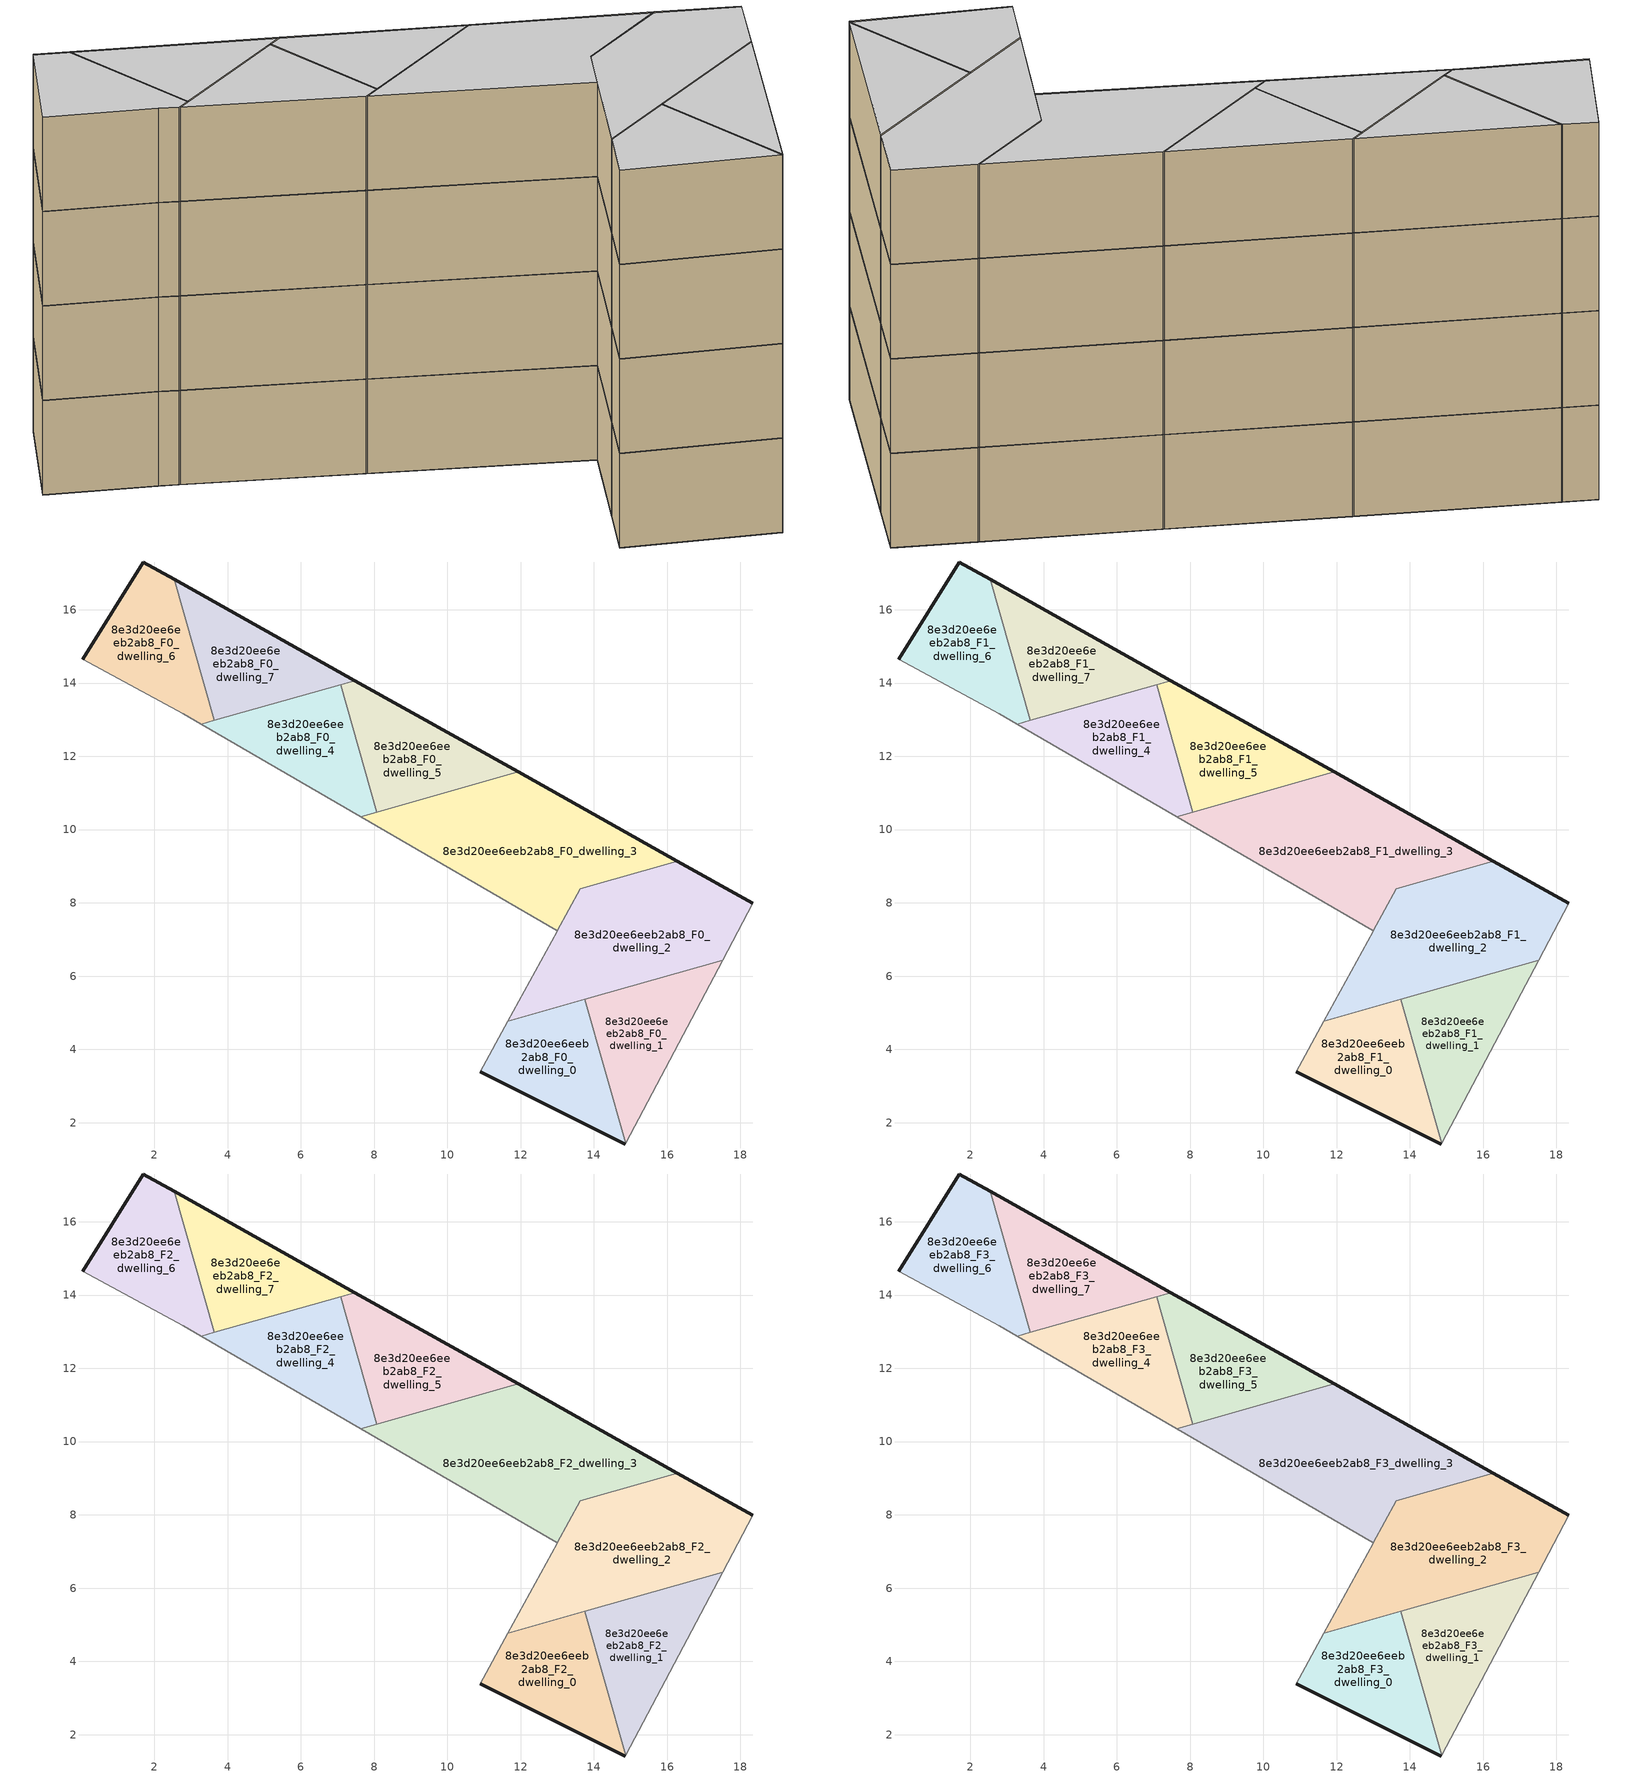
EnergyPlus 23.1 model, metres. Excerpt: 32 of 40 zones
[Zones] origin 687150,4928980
8e3d20ee6eeb2ab8_F0_dwelling_0
 floor ground (EU_floor_Construction): 14.85,1.42 14.86,1.43 13.75,5.36 11.65,4.77 10.9,3.39 z0
 wall outside (EU_wall_Construction): 14.85,1.42 10.9,3.39 z0:3
 wall adiabatic (EU_wall_Construction): 14.86,1.43 14.85,1.42 / 10.9,3.39 11.65,4.77 z0:3
 wall to 8e3d20ee6eeb2ab8_F0_dwelling_1 (EU_wall_Construction): 13.75,5.36 14.86,1.43 z0:3
 wall to 8e3d20ee6eeb2ab8_F0_dwelling_2 (EU_wall_Construction): 11.65,4.77 13.75,5.36 z0:3
8e3d20ee6eeb2ab8_F0_dwelling_1
 floor ground (EU_floor_Construction): 14.86,1.43 17.51,6.43 13.75,5.36 z0
 wall adiabatic (EU_wall_Construction): 17.51,6.43 14.86,1.43 z0:3
 wall to 8e3d20ee6eeb2ab8_F0_dwelling_2 (EU_wall_Construction): 13.75,5.36 17.51,6.43 z0:3
8e3d20ee6eeb2ab8_F0_dwelling_2
 floor ground (EU_floor_Construction): 17.51,6.43 18.33,7.99 16.28,9.14 13.62,8.39 11.65,4.77 z0
 wall outside (EU_wall_Construction): 16.28,9.14 18.33,7.99 z0:3
 wall adiabatic (EU_wall_Construction): 11.65,4.77 12.99,7.23 / 18.33,7.99 17.51,6.43 z0:3
 wall to 8e3d20ee6eeb2ab8_F0_dwelling_3 (EU_wall_Construction): 12.99,7.24 13.62,8.39 16.28,9.14 z0:3
8e3d20ee6eeb2ab8_F0_dwelling_3
 floor ground (EU_floor_Construction): 16.27,9.14 11.93,11.57 7.63,10.35 12.99,7.24 13.62,8.39 z0
 wall outside (EU_wall_Construction): 11.93,11.57 16.27,9.14 z0:3
 wall adiabatic (EU_wall_Construction): 12.99,7.24 7.63,10.35 z0:3
 wall to 8e3d20ee6eeb2ab8_F0_dwelling_5 (EU_wall_Construction): 8.07,10.48 11.93,11.57 z0:3
 wall to 8e3d20ee6eeb2ab8_F0_dwelling_4 (EU_wall_Construction): 7.63,10.35 8.07,10.48 z0:3
8e3d20ee6eeb2ab8_F0_dwelling_4
 floor ground (EU_floor_Construction): 8.07,10.48 7.08,13.96 3.28,12.88 7.63,10.35 z0
 wall adiabatic (EU_wall_Construction): 7.63,10.35 3.28,12.88 z0:3
 wall to 8e3d20ee6eeb2ab8_F0_dwelling_5 (EU_wall_Construction): 7.08,13.96 8.07,10.48 z0:3
 wall to 8e3d20ee6eeb2ab8_F0_dwelling_7 (EU_wall_Construction): 3.64,12.98 7.08,13.96 z0:3
 wall to 8e3d20ee6eeb2ab8_F0_dwelling_6 (EU_wall_Construction): 3.28,12.88 3.64,12.98 z0:3
8e3d20ee6eeb2ab8_F0_dwelling_5
 floor ground (EU_floor_Construction): 11.93,11.57 7.48,14.07 7.08,13.96 8.07,10.48 z0
 wall outside (EU_wall_Construction): 7.48,14.07 11.93,11.57 z0:3
 wall to 8e3d20ee6eeb2ab8_F0_dwelling_7 (EU_wall_Construction): 7.09,13.96 7.48,14.07 z0:3
8e3d20ee6eeb2ab8_F0_dwelling_6
 floor ground (EU_floor_Construction): 3.64,12.98 2.55,16.83 1.7,17.31 0.05,14.65 2.79,13.17 3.28,12.88 z0
 wall outside (EU_wall_Construction): 0.05,14.65 1.7,17.31 2.55,16.83 z0:3
 wall adiabatic (EU_wall_Construction): 3.28,12.88 2.79,13.17 0.05,14.65 z0:3
 wall to 8e3d20ee6eeb2ab8_F0_dwelling_7 (EU_wall_Construction): 2.55,16.83 3.64,12.98 z0:3
8e3d20ee6eeb2ab8_F0_dwelling_7
 floor ground (EU_floor_Construction): 7.48,14.07 2.55,16.83 3.64,12.98 z0
 wall outside (EU_wall_Construction): 2.55,16.83 7.48,14.07 z0:3
8e3d20ee6eeb2ab8_F1_dwelling_0
 floor to 8e3d20ee6eeb2ab8_F0_dwelling_0 (EU_floor_Construction): 14.85,1.42 14.86,1.43 13.75,5.36 11.65,4.77 10.9,3.39 z3
 wall outside (EU_wall_Construction): 14.85,1.42 10.9,3.39 z3:6
 wall adiabatic (EU_wall_Construction): 14.86,1.43 14.85,1.42 / 10.9,3.39 11.65,4.77 z3:6
 wall to 8e3d20ee6eeb2ab8_F1_dwelling_1 (EU_wall_Construction): 13.75,5.36 14.86,1.43 z3:6
 wall to 8e3d20ee6eeb2ab8_F1_dwelling_2 (EU_wall_Construction): 11.65,4.77 13.75,5.36 z3:6
8e3d20ee6eeb2ab8_F1_dwelling_1
 floor to 8e3d20ee6eeb2ab8_F0_dwelling_1 (EU_floor_Construction): 14.86,1.43 17.51,6.43 13.75,5.36 z3
 wall adiabatic (EU_wall_Construction): 17.51,6.43 14.86,1.43 z3:6
 wall to 8e3d20ee6eeb2ab8_F1_dwelling_2 (EU_wall_Construction): 13.75,5.36 17.51,6.43 z3:6
8e3d20ee6eeb2ab8_F1_dwelling_2
 floor to 8e3d20ee6eeb2ab8_F0_dwelling_2 (EU_floor_Construction): 17.51,6.43 18.33,7.99 16.28,9.14 13.62,8.39 11.65,4.77 z3
 wall outside (EU_wall_Construction): 16.28,9.14 18.33,7.99 z3:6
 wall adiabatic (EU_wall_Construction): 11.65,4.77 12.99,7.23 / 18.33,7.99 17.51,6.43 z3:6
 wall to 8e3d20ee6eeb2ab8_F1_dwelling_3 (EU_wall_Construction): 12.99,7.24 13.62,8.39 16.28,9.14 z3:6
8e3d20ee6eeb2ab8_F1_dwelling_3
 floor to 8e3d20ee6eeb2ab8_F0_dwelling_3 (EU_floor_Construction): 16.27,9.14 11.93,11.57 7.63,10.35 12.99,7.24 13.62,8.39 z3
 wall outside (EU_wall_Construction): 11.93,11.57 16.27,9.14 z3:6
 wall adiabatic (EU_wall_Construction): 12.99,7.24 7.63,10.35 z3:6
 wall to 8e3d20ee6eeb2ab8_F1_dwelling_5 (EU_wall_Construction): 8.07,10.48 11.93,11.57 z3:6
 wall to 8e3d20ee6eeb2ab8_F1_dwelling_4 (EU_wall_Construction): 7.63,10.35 8.07,10.48 z3:6
8e3d20ee6eeb2ab8_F1_dwelling_4
 floor to 8e3d20ee6eeb2ab8_F0_dwelling_4 (EU_floor_Construction): 8.07,10.48 7.08,13.96 3.28,12.88 7.63,10.35 z3
 wall adiabatic (EU_wall_Construction): 7.63,10.35 3.28,12.88 z3:6
 wall to 8e3d20ee6eeb2ab8_F1_dwelling_5 (EU_wall_Construction): 7.08,13.96 8.07,10.48 z3:6
 wall to 8e3d20ee6eeb2ab8_F1_dwelling_7 (EU_wall_Construction): 3.64,12.98 7.08,13.96 z3:6
 wall to 8e3d20ee6eeb2ab8_F1_dwelling_6 (EU_wall_Construction): 3.28,12.88 3.64,12.98 z3:6
8e3d20ee6eeb2ab8_F1_dwelling_5
 floor to 8e3d20ee6eeb2ab8_F0_dwelling_5 (EU_floor_Construction): 11.93,11.57 7.48,14.07 7.08,13.96 8.07,10.48 z3
 wall outside (EU_wall_Construction): 7.48,14.07 11.93,11.57 z3:6
 wall to 8e3d20ee6eeb2ab8_F1_dwelling_7 (EU_wall_Construction): 7.09,13.96 7.48,14.07 z3:6
8e3d20ee6eeb2ab8_F1_dwelling_6
 floor to 8e3d20ee6eeb2ab8_F0_dwelling_6 (EU_floor_Construction): 3.64,12.98 2.55,16.83 1.7,17.31 0.05,14.65 2.79,13.17 3.28,12.88 z3
 wall outside (EU_wall_Construction): 0.05,14.65 1.7,17.31 2.55,16.83 z3:6
 wall adiabatic (EU_wall_Construction): 3.28,12.88 2.79,13.17 0.05,14.65 z3:6
 wall to 8e3d20ee6eeb2ab8_F1_dwelling_7 (EU_wall_Construction): 2.55,16.83 3.64,12.98 z3:6
8e3d20ee6eeb2ab8_F1_dwelling_7
 floor to 8e3d20ee6eeb2ab8_F0_dwelling_7 (EU_floor_Construction): 7.48,14.07 2.55,16.83 3.64,12.98 z3
 wall outside (EU_wall_Construction): 2.55,16.83 7.48,14.07 z3:6
8e3d20ee6eeb2ab8_F2_dwelling_0
 floor to 8e3d20ee6eeb2ab8_F1_dwelling_0 (EU_floor_Construction): 14.85,1.42 14.86,1.43 13.75,5.36 11.65,4.77 10.9,3.39 z6
 wall outside (EU_wall_Construction): 14.85,1.42 10.9,3.39 z6:9
 wall adiabatic (EU_wall_Construction): 14.86,1.43 14.85,1.42 / 10.9,3.39 11.65,4.77 z6:9
 wall to 8e3d20ee6eeb2ab8_F2_dwelling_1 (EU_wall_Construction): 13.75,5.36 14.86,1.43 z6:9
 wall to 8e3d20ee6eeb2ab8_F2_dwelling_2 (EU_wall_Construction): 11.65,4.77 13.75,5.36 z6:9
8e3d20ee6eeb2ab8_F2_dwelling_1
 floor to 8e3d20ee6eeb2ab8_F1_dwelling_1 (EU_floor_Construction): 14.86,1.43 17.51,6.43 13.75,5.36 z6
 wall adiabatic (EU_wall_Construction): 17.51,6.43 14.86,1.43 z6:9
 wall to 8e3d20ee6eeb2ab8_F2_dwelling_2 (EU_wall_Construction): 13.75,5.36 17.51,6.43 z6:9
8e3d20ee6eeb2ab8_F2_dwelling_2
 floor to 8e3d20ee6eeb2ab8_F1_dwelling_2 (EU_floor_Construction): 17.51,6.43 18.33,7.99 16.28,9.14 13.62,8.39 11.65,4.77 z6
 wall outside (EU_wall_Construction): 16.28,9.14 18.33,7.99 z6:9
 wall adiabatic (EU_wall_Construction): 11.65,4.77 12.99,7.23 / 18.33,7.99 17.51,6.43 z6:9
 wall to 8e3d20ee6eeb2ab8_F2_dwelling_3 (EU_wall_Construction): 12.99,7.24 13.62,8.39 16.28,9.14 z6:9
8e3d20ee6eeb2ab8_F2_dwelling_3
 floor to 8e3d20ee6eeb2ab8_F1_dwelling_3 (EU_floor_Construction): 16.27,9.14 11.93,11.57 7.63,10.35 12.99,7.24 13.62,8.39 z6
 wall outside (EU_wall_Construction): 11.93,11.57 16.27,9.14 z6:9
 wall adiabatic (EU_wall_Construction): 12.99,7.24 7.63,10.35 z6:9
 wall to 8e3d20ee6eeb2ab8_F2_dwelling_5 (EU_wall_Construction): 8.07,10.48 11.93,11.57 z6:9
 wall to 8e3d20ee6eeb2ab8_F2_dwelling_4 (EU_wall_Construction): 7.63,10.35 8.07,10.48 z6:9
8e3d20ee6eeb2ab8_F2_dwelling_4
 floor to 8e3d20ee6eeb2ab8_F1_dwelling_4 (EU_floor_Construction): 8.07,10.48 7.08,13.96 3.28,12.88 7.63,10.35 z6
 wall adiabatic (EU_wall_Construction): 7.63,10.35 3.28,12.88 z6:9
 wall to 8e3d20ee6eeb2ab8_F2_dwelling_5 (EU_wall_Construction): 7.08,13.96 8.07,10.48 z6:9
 wall to 8e3d20ee6eeb2ab8_F2_dwelling_7 (EU_wall_Construction): 3.64,12.98 7.08,13.96 z6:9
 wall to 8e3d20ee6eeb2ab8_F2_dwelling_6 (EU_wall_Construction): 3.28,12.88 3.64,12.98 z6:9
8e3d20ee6eeb2ab8_F2_dwelling_5
 floor to 8e3d20ee6eeb2ab8_F1_dwelling_5 (EU_floor_Construction): 11.93,11.57 7.48,14.07 7.08,13.96 8.07,10.48 z6
 wall outside (EU_wall_Construction): 7.48,14.07 11.93,11.57 z6:9
 wall to 8e3d20ee6eeb2ab8_F2_dwelling_7 (EU_wall_Construction): 7.09,13.96 7.48,14.07 z6:9
8e3d20ee6eeb2ab8_F2_dwelling_6
 floor to 8e3d20ee6eeb2ab8_F1_dwelling_6 (EU_floor_Construction): 3.64,12.98 2.55,16.83 1.7,17.31 0.05,14.65 2.79,13.17 3.28,12.88 z6
 wall outside (EU_wall_Construction): 0.05,14.65 1.7,17.31 2.55,16.83 z6:9
 wall adiabatic (EU_wall_Construction): 3.28,12.88 2.79,13.17 0.05,14.65 z6:9
 wall to 8e3d20ee6eeb2ab8_F2_dwelling_7 (EU_wall_Construction): 2.55,16.83 3.64,12.98 z6:9
8e3d20ee6eeb2ab8_F2_dwelling_7
 floor to 8e3d20ee6eeb2ab8_F1_dwelling_7 (EU_floor_Construction): 7.48,14.07 2.55,16.83 3.64,12.98 z6
 wall outside (EU_wall_Construction): 2.55,16.83 7.48,14.07 z6:9
8e3d20ee6eeb2ab8_F3_dwelling_0
 floor to 8e3d20ee6eeb2ab8_F2_dwelling_0 (EU_floor_Construction): 14.85,1.42 14.86,1.43 13.75,5.36 11.65,4.77 10.9,3.39 z9
 wall outside (EU_wall_Construction): 14.85,1.42 10.9,3.39 z9:12
 wall adiabatic (EU_wall_Construction): 14.86,1.43 14.85,1.42 / 10.9,3.39 11.65,4.77 z9:12
 wall to 8e3d20ee6eeb2ab8_F3_dwelling_1 (EU_wall_Construction): 13.75,5.36 14.86,1.43 z9:12
 wall to 8e3d20ee6eeb2ab8_F3_dwelling_2 (EU_wall_Construction): 11.65,4.77 13.75,5.36 z9:12
 ceiling to 8e3d20ee6eeb2ab8_F4_dwelling_0 (EU_floor_Construction): 13.75,5.36 14.86,1.43 14.85,1.42 10.9,3.39 11.65,4.77 z12
8e3d20ee6eeb2ab8_F3_dwelling_1
 floor to 8e3d20ee6eeb2ab8_F2_dwelling_1 (EU_floor_Construction): 14.86,1.43 17.51,6.43 13.75,5.36 z9
 wall adiabatic (EU_wall_Construction): 17.51,6.43 14.86,1.43 z9:12
 wall to 8e3d20ee6eeb2ab8_F3_dwelling_2 (EU_wall_Construction): 13.75,5.36 17.51,6.43 z9:12
 ceiling to 8e3d20ee6eeb2ab8_F4_dwelling_1 (EU_floor_Construction): 17.51,6.43 14.86,1.43 13.75,5.36 z12
8e3d20ee6eeb2ab8_F3_dwelling_2
 floor to 8e3d20ee6eeb2ab8_F2_dwelling_2 (EU_floor_Construction): 17.51,6.43 18.33,7.99 16.28,9.14 13.62,8.39 11.65,4.77 z9
 wall outside (EU_wall_Construction): 16.28,9.14 18.33,7.99 z9:12
 wall adiabatic (EU_wall_Construction): 11.65,4.77 12.99,7.23 / 18.33,7.99 17.51,6.43 z9:12
 wall to 8e3d20ee6eeb2ab8_F3_dwelling_3 (EU_wall_Construction): 12.99,7.24 13.62,8.39 16.28,9.14 z9:12
 ceiling to 8e3d20ee6eeb2ab8_F4_dwelling_2 (EU_floor_Construction): 18.33,7.99 17.51,6.43 11.65,4.77 13.62,8.39 16.28,9.14 z12
8e3d20ee6eeb2ab8_F3_dwelling_3
 floor to 8e3d20ee6eeb2ab8_F2_dwelling_3 (EU_floor_Construction): 16.27,9.14 11.93,11.57 7.63,10.35 12.99,7.24 13.62,8.39 z9
 wall outside (EU_wall_Construction): 11.93,11.57 16.27,9.14 z9:12
 wall adiabatic (EU_wall_Construction): 12.99,7.24 7.63,10.35 z9:12
 wall to 8e3d20ee6eeb2ab8_F3_dwelling_5 (EU_wall_Construction): 8.07,10.48 11.93,11.57 z9:12
 wall to 8e3d20ee6eeb2ab8_F3_dwelling_4 (EU_wall_Construction): 7.63,10.35 8.07,10.48 z9:12
 ceiling to 8e3d20ee6eeb2ab8_F4_dwelling_3 (EU_floor_Construction): 16.27,9.14 13.62,8.39 12.99,7.24 7.63,10.35 11.93,11.57 z12
8e3d20ee6eeb2ab8_F3_dwelling_4
 floor to 8e3d20ee6eeb2ab8_F2_dwelling_4 (EU_floor_Construction): 8.07,10.48 7.08,13.96 3.28,12.88 7.63,10.35 z9
 wall adiabatic (EU_wall_Construction): 7.63,10.35 3.28,12.88 z9:12
 wall to 8e3d20ee6eeb2ab8_F3_dwelling_5 (EU_wall_Construction): 7.08,13.96 8.07,10.48 z9:12
 wall to 8e3d20ee6eeb2ab8_F3_dwelling_7 (EU_wall_Construction): 3.64,12.98 7.08,13.96 z9:12
 wall to 8e3d20ee6eeb2ab8_F3_dwelling_6 (EU_wall_Construction): 3.28,12.88 3.64,12.98 z9:12
 ceiling to 8e3d20ee6eeb2ab8_F4_dwelling_4 (EU_floor_Construction): 7.08,13.96 8.07,10.48 7.63,10.35 3.28,12.88 z12
8e3d20ee6eeb2ab8_F3_dwelling_5
 floor to 8e3d20ee6eeb2ab8_F2_dwelling_5 (EU_floor_Construction): 11.93,11.57 7.48,14.07 7.08,13.96 8.07,10.48 z9
 wall outside (EU_wall_Construction): 7.48,14.07 11.93,11.57 z9:12
 wall to 8e3d20ee6eeb2ab8_F3_dwelling_7 (EU_wall_Construction): 7.09,13.96 7.48,14.07 z9:12
 ceiling to 8e3d20ee6eeb2ab8_F4_dwelling_5 (EU_floor_Construction): 11.93,11.57 8.07,10.48 7.08,13.96 7.48,14.07 z12
8e3d20ee6eeb2ab8_F3_dwelling_6
 floor to 8e3d20ee6eeb2ab8_F2_dwelling_6 (EU_floor_Construction): 3.64,12.98 2.55,16.83 1.7,17.31 0.05,14.65 2.79,13.17 3.28,12.88 z9
 wall outside (EU_wall_Construction): 0.05,14.65 1.7,17.31 2.55,16.83 z9:12
 wall adiabatic (EU_wall_Construction): 3.28,12.88 2.79,13.17 0.05,14.65 z9:12
 wall to 8e3d20ee6eeb2ab8_F3_dwelling_7 (EU_wall_Construction): 2.55,16.83 3.64,12.98 z9:12
 ceiling to 8e3d20ee6eeb2ab8_F4_dwelling_6 (EU_floor_Construction): 2.55,16.83 3.64,12.98 3.28,12.88 2.79,13.17 0.05,14.65 1.7,17.31 z12
8e3d20ee6eeb2ab8_F3_dwelling_7
 floor to 8e3d20ee6eeb2ab8_F2_dwelling_7 (EU_floor_Construction): 7.48,14.07 2.55,16.83 3.64,12.98 z9
 wall outside (EU_wall_Construction): 2.55,16.83 7.48,14.07 z9:12
 ceiling to 8e3d20ee6eeb2ab8_F4_dwelling_7 (EU_floor_Construction): 7.48,14.07 3.64,12.98 2.55,16.83 z12
[Building]
EU S2 Campaign: North Axis=0; Terrain=City; Solar Distribution=FullExterior
[Site:Location]
Bologna: Latitude=44.5; Longitude=11.25; Time Zone=1; Elevation=37
[SizingPeriod:WeatherFileDays]
AnnualSizingPeriod: Begin Month=1; Begin Day of Month=1; End Month=12; End Day of Month=31; Day of Week for Start Day=Monday; Use Weather File Daylight Saving Period=No; Use Weather File Rain and Snow Indicators=No
[MATERIAL]
EU_InternalMass_Material: Roughness=MediumRough; Thickness=0.1; Conductivity=1; Density=1800; Specific Heat=900; Thermal Absorptance=0.9; Solar Absorptance=0.7; Visible Absorptance=0.7
[MATERIAL:NOMASS] Roughness=MediumRough; Thermal Absorptance=0.9; Solar Absorptance=0.7; Visible Absorptance=0.7
Name | Thermal Resistance
EU_wall_NoMass | 0.890213
EU_floor_NoMass | 0.79516
[CONSTRUCTION]
EU_wall_Construction: EU_wall_NoMass
EU_floor_Construction: EU_floor_NoMass
EU_InternalMass_Construction: EU_InternalMass_Material
[ZONE] Type=1; Multiplier=1; Ceiling Height=autocalculate; Floor Area=autocalculate; Part of Total Floor Area=Yes
Name | Volume
8e3d20ee6eeb2ab8_F0_dwelling_0; 8e3d20ee6eeb2ab8_F1_dwelling_0; 8e3d20ee6eeb2ab8_F2_dwelling_0; 8e3d20ee6eeb2ab8_F3_dwelling_0 | 23.9451
8e3d20ee6eeb2ab8_F0_dwelling_1; 8e3d20ee6eeb2ab8_F1_dwelling_1; 8e3d20ee6eeb2ab8_F2_dwelling_1; 8e3d20ee6eeb2ab8_F3_dwelling_1 | 23.9436
8e3d20ee6eeb2ab8_F0_dwelling_2; 8e3d20ee6eeb2ab8_F1_dwelling_2; 8e3d20ee6eeb2ab8_F2_dwelling_2; 8e3d20ee6eeb2ab8_F3_dwelling_2 | 45.3091
8e3d20ee6eeb2ab8_F0_dwelling_3 | 50.4514
8e3d20ee6eeb2ab8_F1_dwelling_3; 8e3d20ee6eeb2ab8_F2_dwelling_3; 8e3d20ee6eeb2ab8_F3_dwelling_3 | 50.4507
8e3d20ee6eeb2ab8_F0_dwelling_4; 8e3d20ee6eeb2ab8_F1_dwelling_4; 8e3d20ee6eeb2ab8_F2_dwelling_4; 8e3d20ee6eeb2ab8_F3_dwelling_4; 8e3d20ee6eeb2ab8_F1_dwelling_6; 8e3d20ee6eeb2ab8_F2_dwelling_6; 8e3d20ee6eeb2ab8_F3_dwelling_6 | 23.9473
8e3d20ee6eeb2ab8_F0_dwelling_5; 8e3d20ee6eeb2ab8_F1_dwelling_5; 8e3d20ee6eeb2ab8_F2_dwelling_5; 8e3d20ee6eeb2ab8_F3_dwelling_5; 8e3d20ee6eeb2ab8_F0_dwelling_6 | 23.9465
8e3d20ee6eeb2ab8_F0_dwelling_7; 8e3d20ee6eeb2ab8_F1_dwelling_7; 8e3d20ee6eeb2ab8_F2_dwelling_7; 8e3d20ee6eeb2ab8_F3_dwelling_7 | 23.9443
[INTERNALMASS] Construction=EU_InternalMass_Construction
Name | Zone or ZoneList | Surface Area
8e3d20ee6eeb2ab8_F0_dwelling_0_EU_InternalMass | 8e3d20ee6eeb2ab8_F0_dwelling_0 | 7.98186
8e3d20ee6eeb2ab8_F0_dwelling_1_EU_InternalMass | 8e3d20ee6eeb2ab8_F0_dwelling_1 | 7.98146
8e3d20ee6eeb2ab8_F0_dwelling_2_EU_InternalMass | 8e3d20ee6eeb2ab8_F0_dwelling_2 | 15.1076
8e3d20ee6eeb2ab8_F0_dwelling_3_EU_InternalMass | 8e3d20ee6eeb2ab8_F0_dwelling_3 | 16.8173
8e3d20ee6eeb2ab8_F0_dwelling_4_EU_InternalMass | 8e3d20ee6eeb2ab8_F0_dwelling_4 | 7.98232
8e3d20ee6eeb2ab8_F0_dwelling_5_EU_InternalMass | 8e3d20ee6eeb2ab8_F0_dwelling_5 | 7.98213
8e3d20ee6eeb2ab8_F0_dwelling_6_EU_InternalMass | 8e3d20ee6eeb2ab8_F0_dwelling_6 | 7.98245
8e3d20ee6eeb2ab8_F0_dwelling_7_EU_InternalMass | 8e3d20ee6eeb2ab8_F0_dwelling_7 | 7.98136
8e3d20ee6eeb2ab8_F1_dwelling_0_EU_InternalMass | 8e3d20ee6eeb2ab8_F1_dwelling_0 | 7.98186
8e3d20ee6eeb2ab8_F1_dwelling_1_EU_InternalMass | 8e3d20ee6eeb2ab8_F1_dwelling_1 | 7.98146
8e3d20ee6eeb2ab8_F1_dwelling_2_EU_InternalMass | 8e3d20ee6eeb2ab8_F1_dwelling_2 | 15.1076
8e3d20ee6eeb2ab8_F1_dwelling_3_EU_InternalMass | 8e3d20ee6eeb2ab8_F1_dwelling_3 | 16.8173
8e3d20ee6eeb2ab8_F1_dwelling_4_EU_InternalMass | 8e3d20ee6eeb2ab8_F1_dwelling_4 | 7.98232
8e3d20ee6eeb2ab8_F1_dwelling_5_EU_InternalMass | 8e3d20ee6eeb2ab8_F1_dwelling_5 | 7.98213
8e3d20ee6eeb2ab8_F1_dwelling_6_EU_InternalMass | 8e3d20ee6eeb2ab8_F1_dwelling_6 | 7.98245
8e3d20ee6eeb2ab8_F1_dwelling_7_EU_InternalMass | 8e3d20ee6eeb2ab8_F1_dwelling_7 | 7.98136
8e3d20ee6eeb2ab8_F2_dwelling_0_EU_InternalMass | 8e3d20ee6eeb2ab8_F2_dwelling_0 | 7.98186
8e3d20ee6eeb2ab8_F2_dwelling_1_EU_InternalMass | 8e3d20ee6eeb2ab8_F2_dwelling_1 | 7.98146
8e3d20ee6eeb2ab8_F2_dwelling_2_EU_InternalMass | 8e3d20ee6eeb2ab8_F2_dwelling_2 | 15.1076
8e3d20ee6eeb2ab8_F2_dwelling_3_EU_InternalMass | 8e3d20ee6eeb2ab8_F2_dwelling_3 | 16.8173
8e3d20ee6eeb2ab8_F2_dwelling_4_EU_InternalMass | 8e3d20ee6eeb2ab8_F2_dwelling_4 | 7.98232
8e3d20ee6eeb2ab8_F2_dwelling_5_EU_InternalMass | 8e3d20ee6eeb2ab8_F2_dwelling_5 | 7.98213
8e3d20ee6eeb2ab8_F2_dwelling_6_EU_InternalMass | 8e3d20ee6eeb2ab8_F2_dwelling_6 | 7.98245
8e3d20ee6eeb2ab8_F2_dwelling_7_EU_InternalMass | 8e3d20ee6eeb2ab8_F2_dwelling_7 | 7.98136
8e3d20ee6eeb2ab8_F3_dwelling_0_EU_InternalMass | 8e3d20ee6eeb2ab8_F3_dwelling_0 | 7.98186
8e3d20ee6eeb2ab8_F3_dwelling_1_EU_InternalMass | 8e3d20ee6eeb2ab8_F3_dwelling_1 | 7.98146
8e3d20ee6eeb2ab8_F3_dwelling_2_EU_InternalMass | 8e3d20ee6eeb2ab8_F3_dwelling_2 | 15.1076
8e3d20ee6eeb2ab8_F3_dwelling_3_EU_InternalMass | 8e3d20ee6eeb2ab8_F3_dwelling_3 | 16.8173
8e3d20ee6eeb2ab8_F3_dwelling_4_EU_InternalMass | 8e3d20ee6eeb2ab8_F3_dwelling_4 | 7.98232
8e3d20ee6eeb2ab8_F3_dwelling_5_EU_InternalMass | 8e3d20ee6eeb2ab8_F3_dwelling_5 | 7.98213
8e3d20ee6eeb2ab8_F3_dwelling_6_EU_InternalMass | 8e3d20ee6eeb2ab8_F3_dwelling_6 | 7.98245
8e3d20ee6eeb2ab8_F3_dwelling_7_EU_InternalMass | 8e3d20ee6eeb2ab8_F3_dwelling_7 | 7.98136
[OTHEREQUIPMENT] Fuel Type=Electricity; Design Level Calculation Method=Watts/Area; Power per Zone Floor Area=1; Fraction Latent=0; Fraction Radiant=0; Fraction Lost=0; Carbon Dioxide Generation Rate=0; EndUse Subcategory=EU_Step8_InternalGains
Name | Zone or ZoneList or Space or SpaceList | Schedule
EU_Step8_InternalGain_8e3d20ee6eeb2ab8_F0_dwelling_0_f000 | 8e3d20ee6eeb2ab8_F0_dwelling_0 | EU_Step8_GainSchedule_8e3d20ee6eeb2ab8_F0_dwelling_0_f000
EU_Step8_InternalGain_8e3d20ee6eeb2ab8_F0_dwelling_1_f000 | 8e3d20ee6eeb2ab8_F0_dwelling_1 | EU_Step8_GainSchedule_8e3d20ee6eeb2ab8_F0_dwelling_1_f000
EU_Step8_InternalGain_8e3d20ee6eeb2ab8_F0_dwelling_2_f000 | 8e3d20ee6eeb2ab8_F0_dwelling_2 | EU_Step8_GainSchedule_8e3d20ee6eeb2ab8_F0_dwelling_2_f000
EU_Step8_InternalGain_8e3d20ee6eeb2ab8_F0_dwelling_3_f000 | 8e3d20ee6eeb2ab8_F0_dwelling_3 | EU_Step8_GainSchedule_8e3d20ee6eeb2ab8_F0_dwelling_3_f000
EU_Step8_InternalGain_8e3d20ee6eeb2ab8_F0_dwelling_4_f000 | 8e3d20ee6eeb2ab8_F0_dwelling_4 | EU_Step8_GainSchedule_8e3d20ee6eeb2ab8_F0_dwelling_4_f000
EU_Step8_InternalGain_8e3d20ee6eeb2ab8_F0_dwelling_5_f000 | 8e3d20ee6eeb2ab8_F0_dwelling_5 | EU_Step8_GainSchedule_8e3d20ee6eeb2ab8_F0_dwelling_5_f000
EU_Step8_InternalGain_8e3d20ee6eeb2ab8_F0_dwelling_6_f000 | 8e3d20ee6eeb2ab8_F0_dwelling_6 | EU_Step8_GainSchedule_8e3d20ee6eeb2ab8_F0_dwelling_6_f000
EU_Step8_InternalGain_8e3d20ee6eeb2ab8_F0_dwelling_7_f000 | 8e3d20ee6eeb2ab8_F0_dwelling_7 | EU_Step8_GainSchedule_8e3d20ee6eeb2ab8_F0_dwelling_7_f000
EU_Step8_InternalGain_8e3d20ee6eeb2ab8_F1_dwelling_0_f000 | 8e3d20ee6eeb2ab8_F1_dwelling_0 | EU_Step8_GainSchedule_8e3d20ee6eeb2ab8_F1_dwelling_0_f000
EU_Step8_InternalGain_8e3d20ee6eeb2ab8_F1_dwelling_1_f000 | 8e3d20ee6eeb2ab8_F1_dwelling_1 | EU_Step8_GainSchedule_8e3d20ee6eeb2ab8_F1_dwelling_1_f000
EU_Step8_InternalGain_8e3d20ee6eeb2ab8_F1_dwelling_2_f000 | 8e3d20ee6eeb2ab8_F1_dwelling_2 | EU_Step8_GainSchedule_8e3d20ee6eeb2ab8_F1_dwelling_2_f000
EU_Step8_InternalGain_8e3d20ee6eeb2ab8_F1_dwelling_3_f000 | 8e3d20ee6eeb2ab8_F1_dwelling_3 | EU_Step8_GainSchedule_8e3d20ee6eeb2ab8_F1_dwelling_3_f000
EU_Step8_InternalGain_8e3d20ee6eeb2ab8_F1_dwelling_4_f000 | 8e3d20ee6eeb2ab8_F1_dwelling_4 | EU_Step8_GainSchedule_8e3d20ee6eeb2ab8_F1_dwelling_4_f000
EU_Step8_InternalGain_8e3d20ee6eeb2ab8_F1_dwelling_5_f000 | 8e3d20ee6eeb2ab8_F1_dwelling_5 | EU_Step8_GainSchedule_8e3d20ee6eeb2ab8_F1_dwelling_5_f000
EU_Step8_InternalGain_8e3d20ee6eeb2ab8_F1_dwelling_6_f000 | 8e3d20ee6eeb2ab8_F1_dwelling_6 | EU_Step8_GainSchedule_8e3d20ee6eeb2ab8_F1_dwelling_6_f000
EU_Step8_InternalGain_8e3d20ee6eeb2ab8_F1_dwelling_7_f000 | 8e3d20ee6eeb2ab8_F1_dwelling_7 | EU_Step8_GainSchedule_8e3d20ee6eeb2ab8_F1_dwelling_7_f000
EU_Step8_InternalGain_8e3d20ee6eeb2ab8_F2_dwelling_0_f000 | 8e3d20ee6eeb2ab8_F2_dwelling_0 | EU_Step8_GainSchedule_8e3d20ee6eeb2ab8_F2_dwelling_0_f000
EU_Step8_InternalGain_8e3d20ee6eeb2ab8_F2_dwelling_1_f000 | 8e3d20ee6eeb2ab8_F2_dwelling_1 | EU_Step8_GainSchedule_8e3d20ee6eeb2ab8_F2_dwelling_1_f000
EU_Step8_InternalGain_8e3d20ee6eeb2ab8_F2_dwelling_2_f000 | 8e3d20ee6eeb2ab8_F2_dwelling_2 | EU_Step8_GainSchedule_8e3d20ee6eeb2ab8_F2_dwelling_2_f000
EU_Step8_InternalGain_8e3d20ee6eeb2ab8_F2_dwelling_3_f000 | 8e3d20ee6eeb2ab8_F2_dwelling_3 | EU_Step8_GainSchedule_8e3d20ee6eeb2ab8_F2_dwelling_3_f000
EU_Step8_InternalGain_8e3d20ee6eeb2ab8_F2_dwelling_4_f000 | 8e3d20ee6eeb2ab8_F2_dwelling_4 | EU_Step8_GainSchedule_8e3d20ee6eeb2ab8_F2_dwelling_4_f000
EU_Step8_InternalGain_8e3d20ee6eeb2ab8_F2_dwelling_5_f000 | 8e3d20ee6eeb2ab8_F2_dwelling_5 | EU_Step8_GainSchedule_8e3d20ee6eeb2ab8_F2_dwelling_5_f000
EU_Step8_InternalGain_8e3d20ee6eeb2ab8_F2_dwelling_6_f000 | 8e3d20ee6eeb2ab8_F2_dwelling_6 | EU_Step8_GainSchedule_8e3d20ee6eeb2ab8_F2_dwelling_6_f000
EU_Step8_InternalGain_8e3d20ee6eeb2ab8_F2_dwelling_7_f000 | 8e3d20ee6eeb2ab8_F2_dwelling_7 | EU_Step8_GainSchedule_8e3d20ee6eeb2ab8_F2_dwelling_7_f000
EU_Step8_InternalGain_8e3d20ee6eeb2ab8_F3_dwelling_0_f000 | 8e3d20ee6eeb2ab8_F3_dwelling_0 | EU_Step8_GainSchedule_8e3d20ee6eeb2ab8_F3_dwelling_0_f000
EU_Step8_InternalGain_8e3d20ee6eeb2ab8_F3_dwelling_1_f000 | 8e3d20ee6eeb2ab8_F3_dwelling_1 | EU_Step8_GainSchedule_8e3d20ee6eeb2ab8_F3_dwelling_1_f000
EU_Step8_InternalGain_8e3d20ee6eeb2ab8_F3_dwelling_2_f000 | 8e3d20ee6eeb2ab8_F3_dwelling_2 | EU_Step8_GainSchedule_8e3d20ee6eeb2ab8_F3_dwelling_2_f000
EU_Step8_InternalGain_8e3d20ee6eeb2ab8_F3_dwelling_3_f000 | 8e3d20ee6eeb2ab8_F3_dwelling_3 | EU_Step8_GainSchedule_8e3d20ee6eeb2ab8_F3_dwelling_3_f000
EU_Step8_InternalGain_8e3d20ee6eeb2ab8_F3_dwelling_4_f000 | 8e3d20ee6eeb2ab8_F3_dwelling_4 | EU_Step8_GainSchedule_8e3d20ee6eeb2ab8_F3_dwelling_4_f000
EU_Step8_InternalGain_8e3d20ee6eeb2ab8_F3_dwelling_5_f000 | 8e3d20ee6eeb2ab8_F3_dwelling_5 | EU_Step8_GainSchedule_8e3d20ee6eeb2ab8_F3_dwelling_5_f000
EU_Step8_InternalGain_8e3d20ee6eeb2ab8_F3_dwelling_6_f000 | 8e3d20ee6eeb2ab8_F3_dwelling_6 | EU_Step8_GainSchedule_8e3d20ee6eeb2ab8_F3_dwelling_6_f000
EU_Step8_InternalGain_8e3d20ee6eeb2ab8_F3_dwelling_7_f000 | 8e3d20ee6eeb2ab8_F3_dwelling_7 | EU_Step8_GainSchedule_8e3d20ee6eeb2ab8_F3_dwelling_7_f000
[ZONEVENTILATION:DESIGNFLOWRATE] Schedule=EU_AlwaysOn; Design Flow Rate Calculation Method=AirChanges/Hour; Air Changes per Hour=0.718634; Ventilation Type=Natural; Fan Pressure Rise=0; Fan Total Efficiency=1; Constant Term Coefficient=1; Temperature Term Coefficient=0; Velocity Term Coefficient=0; Velocity Squared Term Coefficient=0; Minimum Indoor Temperature=-100; Maximum Indoor Temperature=100; Delta Temperature=-100; Minimum Outdoor Temperature=-100; Maximum Outdoor Temperature=100; Maximum Wind Speed=40
Name | Zone or ZoneList or Space or SpaceList
EU_ConstantAir_8e3d20ee6eeb2ab8_F0_dwelling_0 | 8e3d20ee6eeb2ab8_F0_dwelling_0
EU_ConstantAir_8e3d20ee6eeb2ab8_F0_dwelling_1 | 8e3d20ee6eeb2ab8_F0_dwelling_1
EU_ConstantAir_8e3d20ee6eeb2ab8_F0_dwelling_2 | 8e3d20ee6eeb2ab8_F0_dwelling_2
EU_ConstantAir_8e3d20ee6eeb2ab8_F0_dwelling_3 | 8e3d20ee6eeb2ab8_F0_dwelling_3
EU_ConstantAir_8e3d20ee6eeb2ab8_F0_dwelling_4 | 8e3d20ee6eeb2ab8_F0_dwelling_4
EU_ConstantAir_8e3d20ee6eeb2ab8_F0_dwelling_5 | 8e3d20ee6eeb2ab8_F0_dwelling_5
EU_ConstantAir_8e3d20ee6eeb2ab8_F0_dwelling_6 | 8e3d20ee6eeb2ab8_F0_dwelling_6
EU_ConstantAir_8e3d20ee6eeb2ab8_F0_dwelling_7 | 8e3d20ee6eeb2ab8_F0_dwelling_7
EU_ConstantAir_8e3d20ee6eeb2ab8_F1_dwelling_0 | 8e3d20ee6eeb2ab8_F1_dwelling_0
EU_ConstantAir_8e3d20ee6eeb2ab8_F1_dwelling_1 | 8e3d20ee6eeb2ab8_F1_dwelling_1
EU_ConstantAir_8e3d20ee6eeb2ab8_F1_dwelling_2 | 8e3d20ee6eeb2ab8_F1_dwelling_2
EU_ConstantAir_8e3d20ee6eeb2ab8_F1_dwelling_3 | 8e3d20ee6eeb2ab8_F1_dwelling_3
EU_ConstantAir_8e3d20ee6eeb2ab8_F1_dwelling_4 | 8e3d20ee6eeb2ab8_F1_dwelling_4
EU_ConstantAir_8e3d20ee6eeb2ab8_F1_dwelling_5 | 8e3d20ee6eeb2ab8_F1_dwelling_5
EU_ConstantAir_8e3d20ee6eeb2ab8_F1_dwelling_6 | 8e3d20ee6eeb2ab8_F1_dwelling_6
EU_ConstantAir_8e3d20ee6eeb2ab8_F1_dwelling_7 | 8e3d20ee6eeb2ab8_F1_dwelling_7
EU_ConstantAir_8e3d20ee6eeb2ab8_F2_dwelling_0 | 8e3d20ee6eeb2ab8_F2_dwelling_0
EU_ConstantAir_8e3d20ee6eeb2ab8_F2_dwelling_1 | 8e3d20ee6eeb2ab8_F2_dwelling_1
EU_ConstantAir_8e3d20ee6eeb2ab8_F2_dwelling_2 | 8e3d20ee6eeb2ab8_F2_dwelling_2
EU_ConstantAir_8e3d20ee6eeb2ab8_F2_dwelling_3 | 8e3d20ee6eeb2ab8_F2_dwelling_3
EU_ConstantAir_8e3d20ee6eeb2ab8_F2_dwelling_4 | 8e3d20ee6eeb2ab8_F2_dwelling_4
EU_ConstantAir_8e3d20ee6eeb2ab8_F2_dwelling_5 | 8e3d20ee6eeb2ab8_F2_dwelling_5
EU_ConstantAir_8e3d20ee6eeb2ab8_F2_dwelling_6 | 8e3d20ee6eeb2ab8_F2_dwelling_6
EU_ConstantAir_8e3d20ee6eeb2ab8_F2_dwelling_7 | 8e3d20ee6eeb2ab8_F2_dwelling_7
EU_ConstantAir_8e3d20ee6eeb2ab8_F3_dwelling_0 | 8e3d20ee6eeb2ab8_F3_dwelling_0
EU_ConstantAir_8e3d20ee6eeb2ab8_F3_dwelling_1 | 8e3d20ee6eeb2ab8_F3_dwelling_1
EU_ConstantAir_8e3d20ee6eeb2ab8_F3_dwelling_2 | 8e3d20ee6eeb2ab8_F3_dwelling_2
EU_ConstantAir_8e3d20ee6eeb2ab8_F3_dwelling_3 | 8e3d20ee6eeb2ab8_F3_dwelling_3
EU_ConstantAir_8e3d20ee6eeb2ab8_F3_dwelling_4 | 8e3d20ee6eeb2ab8_F3_dwelling_4
EU_ConstantAir_8e3d20ee6eeb2ab8_F3_dwelling_5 | 8e3d20ee6eeb2ab8_F3_dwelling_5
EU_ConstantAir_8e3d20ee6eeb2ab8_F3_dwelling_6 | 8e3d20ee6eeb2ab8_F3_dwelling_6
EU_ConstantAir_8e3d20ee6eeb2ab8_F3_dwelling_7 | 8e3d20ee6eeb2ab8_F3_dwelling_7
[HVACTEMPLATE:THERMOSTAT] Constant Heating Setpoint=20; Constant Cooling Setpoint=50
EU_HeatOnly_8e3d20ee6eeb2ab8_F0_dwelling_0; EU_HeatOnly_8e3d20ee6eeb2ab8_F0_dwelling_1; EU_HeatOnly_8e3d20ee6eeb2ab8_F0_dwelling_2; EU_HeatOnly_8e3d20ee6eeb2ab8_F0_dwelling_3; EU_HeatOnly_8e3d20ee6eeb2ab8_F0_dwelling_4; EU_HeatOnly_8e3d20ee6eeb2ab8_F0_dwelling_5; EU_HeatOnly_8e3d20ee6eeb2ab8_F0_dwelling_6; EU_HeatOnly_8e3d20ee6eeb2ab8_F0_dwelling_7; EU_HeatOnly_8e3d20ee6eeb2ab8_F1_dwelling_0; EU_HeatOnly_8e3d20ee6eeb2ab8_F1_dwelling_1; EU_HeatOnly_8e3d20ee6eeb2ab8_F1_dwelling_2; EU_HeatOnly_8e3d20ee6eeb2ab8_F1_dwelling_3; EU_HeatOnly_8e3d20ee6eeb2ab8_F1_dwelling_4; EU_HeatOnly_8e3d20ee6eeb2ab8_F1_dwelling_5; EU_HeatOnly_8e3d20ee6eeb2ab8_F1_dwelling_6; EU_HeatOnly_8e3d20ee6eeb2ab8_F1_dwelling_7; EU_HeatOnly_8e3d20ee6eeb2ab8_F2_dwelling_0; EU_HeatOnly_8e3d20ee6eeb2ab8_F2_dwelling_1; EU_HeatOnly_8e3d20ee6eeb2ab8_F2_dwelling_2; EU_HeatOnly_8e3d20ee6eeb2ab8_F2_dwelling_3; EU_HeatOnly_8e3d20ee6eeb2ab8_F2_dwelling_4; EU_HeatOnly_8e3d20ee6eeb2ab8_F2_dwelling_5; EU_HeatOnly_8e3d20ee6eeb2ab8_F2_dwelling_6; EU_HeatOnly_8e3d20ee6eeb2ab8_F2_dwelling_7; EU_HeatOnly_8e3d20ee6eeb2ab8_F3_dwelling_0; EU_HeatOnly_8e3d20ee6eeb2ab8_F3_dwelling_1; EU_HeatOnly_8e3d20ee6eeb2ab8_F3_dwelling_2; EU_HeatOnly_8e3d20ee6eeb2ab8_F3_dwelling_3; EU_HeatOnly_8e3d20ee6eeb2ab8_F3_dwelling_4; EU_HeatOnly_8e3d20ee6eeb2ab8_F3_dwelling_5; EU_HeatOnly_8e3d20ee6eeb2ab8_F3_dwelling_6; EU_HeatOnly_8e3d20ee6eeb2ab8_F3_dwelling_7; EU_HeatOnly_8e3d20ee6eeb2ab8_F4_dwelling_0; EU_HeatOnly_8e3d20ee6eeb2ab8_F4_dwelling_1; EU_HeatOnly_8e3d20ee6eeb2ab8_F4_dwelling_2; EU_HeatOnly_8e3d20ee6eeb2ab8_F4_dwelling_3; EU_HeatOnly_8e3d20ee6eeb2ab8_F4_dwelling_4; EU_HeatOnly_8e3d20ee6eeb2ab8_F4_dwelling_5; EU_HeatOnly_8e3d20ee6eeb2ab8_F4_dwelling_6; EU_HeatOnly_8e3d20ee6eeb2ab8_F4_dwelling_7
[HVACTEMPLATE:ZONE:IDEALLOADSAIRSYSTEM] System Availability Schedule=EU_AlwaysOn; Maximum Heating Supply Air Temperature=50; Minimum Cooling Supply Air Temperature=13; Maximum Heating Supply Air Humidity Ratio=0.0156; Minimum Cooling Supply Air Humidity Ratio=0.0077; Heating Limit=NoLimit; Cooling Limit=NoLimit; Heating Availability Schedule=EU_AlwaysOn; Cooling Availability Schedule=EU_CoolingOff; Dehumidification Control Type=ConstantSensibleHeatRatio; Cooling Sensible Heat Ratio=0.7; Dehumidification Setpoint=60; Humidification Control Type=None; Humidification Setpoint=30; Outdoor Air Method=None; Outdoor Air Flow Rate per Person=0.00944; Outdoor Air Flow Rate per Zone Floor Area=0; Outdoor Air Flow Rate per Zone=0; Demand Controlled Ventilation Type=None; Outdoor Air Economizer Type=NoEconomizer; Heat Recovery Type=None; Sensible Heat Recovery Effectiveness=0.7; Latent Heat Recovery Effectiveness=0.65
Name | Template Thermostat
8e3d20ee6eeb2ab8_F0_dwelling_0 | EU_HeatOnly_8e3d20ee6eeb2ab8_F0_dwelling_0
8e3d20ee6eeb2ab8_F0_dwelling_1 | EU_HeatOnly_8e3d20ee6eeb2ab8_F0_dwelling_1
8e3d20ee6eeb2ab8_F0_dwelling_2 | EU_HeatOnly_8e3d20ee6eeb2ab8_F0_dwelling_2
8e3d20ee6eeb2ab8_F0_dwelling_3 | EU_HeatOnly_8e3d20ee6eeb2ab8_F0_dwelling_3
8e3d20ee6eeb2ab8_F0_dwelling_4 | EU_HeatOnly_8e3d20ee6eeb2ab8_F0_dwelling_4
8e3d20ee6eeb2ab8_F0_dwelling_5 | EU_HeatOnly_8e3d20ee6eeb2ab8_F0_dwelling_5
8e3d20ee6eeb2ab8_F0_dwelling_6 | EU_HeatOnly_8e3d20ee6eeb2ab8_F0_dwelling_6
8e3d20ee6eeb2ab8_F0_dwelling_7 | EU_HeatOnly_8e3d20ee6eeb2ab8_F0_dwelling_7
8e3d20ee6eeb2ab8_F1_dwelling_0 | EU_HeatOnly_8e3d20ee6eeb2ab8_F1_dwelling_0
8e3d20ee6eeb2ab8_F1_dwelling_1 | EU_HeatOnly_8e3d20ee6eeb2ab8_F1_dwelling_1
8e3d20ee6eeb2ab8_F1_dwelling_2 | EU_HeatOnly_8e3d20ee6eeb2ab8_F1_dwelling_2
8e3d20ee6eeb2ab8_F1_dwelling_3 | EU_HeatOnly_8e3d20ee6eeb2ab8_F1_dwelling_3
8e3d20ee6eeb2ab8_F1_dwelling_4 | EU_HeatOnly_8e3d20ee6eeb2ab8_F1_dwelling_4
8e3d20ee6eeb2ab8_F1_dwelling_5 | EU_HeatOnly_8e3d20ee6eeb2ab8_F1_dwelling_5
8e3d20ee6eeb2ab8_F1_dwelling_6 | EU_HeatOnly_8e3d20ee6eeb2ab8_F1_dwelling_6
8e3d20ee6eeb2ab8_F1_dwelling_7 | EU_HeatOnly_8e3d20ee6eeb2ab8_F1_dwelling_7
8e3d20ee6eeb2ab8_F2_dwelling_0 | EU_HeatOnly_8e3d20ee6eeb2ab8_F2_dwelling_0
8e3d20ee6eeb2ab8_F2_dwelling_1 | EU_HeatOnly_8e3d20ee6eeb2ab8_F2_dwelling_1
8e3d20ee6eeb2ab8_F2_dwelling_2 | EU_HeatOnly_8e3d20ee6eeb2ab8_F2_dwelling_2
8e3d20ee6eeb2ab8_F2_dwelling_3 | EU_HeatOnly_8e3d20ee6eeb2ab8_F2_dwelling_3
8e3d20ee6eeb2ab8_F2_dwelling_4 | EU_HeatOnly_8e3d20ee6eeb2ab8_F2_dwelling_4
8e3d20ee6eeb2ab8_F2_dwelling_5 | EU_HeatOnly_8e3d20ee6eeb2ab8_F2_dwelling_5
8e3d20ee6eeb2ab8_F2_dwelling_6 | EU_HeatOnly_8e3d20ee6eeb2ab8_F2_dwelling_6
8e3d20ee6eeb2ab8_F2_dwelling_7 | EU_HeatOnly_8e3d20ee6eeb2ab8_F2_dwelling_7
8e3d20ee6eeb2ab8_F3_dwelling_0 | EU_HeatOnly_8e3d20ee6eeb2ab8_F3_dwelling_0
8e3d20ee6eeb2ab8_F3_dwelling_1 | EU_HeatOnly_8e3d20ee6eeb2ab8_F3_dwelling_1
8e3d20ee6eeb2ab8_F3_dwelling_2 | EU_HeatOnly_8e3d20ee6eeb2ab8_F3_dwelling_2
8e3d20ee6eeb2ab8_F3_dwelling_3 | EU_HeatOnly_8e3d20ee6eeb2ab8_F3_dwelling_3
8e3d20ee6eeb2ab8_F3_dwelling_4 | EU_HeatOnly_8e3d20ee6eeb2ab8_F3_dwelling_4
8e3d20ee6eeb2ab8_F3_dwelling_5 | EU_HeatOnly_8e3d20ee6eeb2ab8_F3_dwelling_5
8e3d20ee6eeb2ab8_F3_dwelling_6 | EU_HeatOnly_8e3d20ee6eeb2ab8_F3_dwelling_6
8e3d20ee6eeb2ab8_F3_dwelling_7 | EU_HeatOnly_8e3d20ee6eeb2ab8_F3_dwelling_7
[SIZING:ZONE] Zone Cooling Design Supply Air Temperature Input Method=SupplyAirTemperature; Zone Cooling Design Supply Air Temperature=13; Zone Heating Design Supply Air Temperature Input Method=SupplyAirTemperature; Zone Heating Design Supply Air Temperature=50; Zone Cooling Design Supply Air Humidity Ratio=0.008; Zone Heating Design Supply Air Humidity Ratio=0.008; Cooling Design Air Flow Method=DesignDay; Cooling Design Air Flow Rate=0; Cooling Minimum Air Flow per Zone Floor Area=0.000762; Cooling Minimum Air Flow=0; Cooling Minimum Air Flow Fraction=0.2; Heating Design Air Flow Method=DesignDay; Heating Design Air Flow Rate=0; Heating Maximum Air Flow per Zone Floor Area=0.002032; Heating Maximum Air Flow=0.141576; Heating Maximum Air Flow Fraction=0.3; Account for Dedicated Outdoor Air System=No; Dedicated Outdoor Air System Control Strategy=NeutralSupplyAir; Dedicated Outdoor Air Low Setpoint Temperature for Design=autosize; Dedicated Outdoor Air High Setpoint Temperature for Design=autosize; Zone Load Sizing Method=Sensible Load Only No Latent Load; Zone Latent Cooling Design Supply Air Humidity Ratio Input Method=HumidityRatioDifference; Zone Cooling Design Supply Air Humidity Ratio Difference=0.005; Zone Latent Heating Design Supply Air Humidity Ratio Input Method=HumidityRatioDifference; Zone Humidification Design Supply Air Humidity Ratio Difference=0.005
8e3d20ee6eeb2ab8_F0_dwelling_0; 8e3d20ee6eeb2ab8_F0_dwelling_1; 8e3d20ee6eeb2ab8_F0_dwelling_2; 8e3d20ee6eeb2ab8_F0_dwelling_3; 8e3d20ee6eeb2ab8_F0_dwelling_4; 8e3d20ee6eeb2ab8_F0_dwelling_5; 8e3d20ee6eeb2ab8_F0_dwelling_6; 8e3d20ee6eeb2ab8_F0_dwelling_7; 8e3d20ee6eeb2ab8_F1_dwelling_0; 8e3d20ee6eeb2ab8_F1_dwelling_1; 8e3d20ee6eeb2ab8_F1_dwelling_2; 8e3d20ee6eeb2ab8_F1_dwelling_3; 8e3d20ee6eeb2ab8_F1_dwelling_4; 8e3d20ee6eeb2ab8_F1_dwelling_5; 8e3d20ee6eeb2ab8_F1_dwelling_6; 8e3d20ee6eeb2ab8_F1_dwelling_7; 8e3d20ee6eeb2ab8_F2_dwelling_0; 8e3d20ee6eeb2ab8_F2_dwelling_1; 8e3d20ee6eeb2ab8_F2_dwelling_2; 8e3d20ee6eeb2ab8_F2_dwelling_3; 8e3d20ee6eeb2ab8_F2_dwelling_4; 8e3d20ee6eeb2ab8_F2_dwelling_5; 8e3d20ee6eeb2ab8_F2_dwelling_6; 8e3d20ee6eeb2ab8_F2_dwelling_7; 8e3d20ee6eeb2ab8_F3_dwelling_0; 8e3d20ee6eeb2ab8_F3_dwelling_1; 8e3d20ee6eeb2ab8_F3_dwelling_2; 8e3d20ee6eeb2ab8_F3_dwelling_3; 8e3d20ee6eeb2ab8_F3_dwelling_4; 8e3d20ee6eeb2ab8_F3_dwelling_5; 8e3d20ee6eeb2ab8_F3_dwelling_6; 8e3d20ee6eeb2ab8_F3_dwelling_7
[SCHEDULE:CONSTANT]
Name | Hourly Value
EU_AlwaysOn | 1
EU_CoolingOff | 0
[SCHEDULE:FILE] Column Number=1; Rows to Skip at Top=0; Number of Hours of Data=8760; Column Separator=Comma; Interpolate to Timestep=No; Minutes per Item=60; Adjust Schedule for Daylight Savings=Yes
Name | File
EU_Step8_GainSchedule_8e3d20ee6eeb2ab8_F0_dwelling_0_f000 | ../../schedules/8e3d20ee6eeb2ab8/8e3d20ee6eeb2ab8_F0_dwelling_0_f000_gain.csv
EU_Step8_GainSchedule_8e3d20ee6eeb2ab8_F0_dwelling_1_f000 | ../../schedules/8e3d20ee6eeb2ab8/8e3d20ee6eeb2ab8_F0_dwelling_1_f000_gain.csv
EU_Step8_GainSchedule_8e3d20ee6eeb2ab8_F0_dwelling_2_f000 | ../../schedules/8e3d20ee6eeb2ab8/8e3d20ee6eeb2ab8_F0_dwelling_2_f000_gain.csv
EU_Step8_GainSchedule_8e3d20ee6eeb2ab8_F0_dwelling_3_f000 | ../../schedules/8e3d20ee6eeb2ab8/8e3d20ee6eeb2ab8_F0_dwelling_3_f000_gain.csv
EU_Step8_GainSchedule_8e3d20ee6eeb2ab8_F0_dwelling_4_f000 | ../../schedules/8e3d20ee6eeb2ab8/8e3d20ee6eeb2ab8_F0_dwelling_4_f000_gain.csv
EU_Step8_GainSchedule_8e3d20ee6eeb2ab8_F0_dwelling_5_f000 | ../../schedules/8e3d20ee6eeb2ab8/8e3d20ee6eeb2ab8_F0_dwelling_5_f000_gain.csv
EU_Step8_GainSchedule_8e3d20ee6eeb2ab8_F0_dwelling_6_f000 | ../../schedules/8e3d20ee6eeb2ab8/8e3d20ee6eeb2ab8_F0_dwelling_6_f000_gain.csv
EU_Step8_GainSchedule_8e3d20ee6eeb2ab8_F0_dwelling_7_f000 | ../../schedules/8e3d20ee6eeb2ab8/8e3d20ee6eeb2ab8_F0_dwelling_7_f000_gain.csv
EU_Step8_GainSchedule_8e3d20ee6eeb2ab8_F1_dwelling_0_f000 | ../../schedules/8e3d20ee6eeb2ab8/8e3d20ee6eeb2ab8_F1_dwelling_0_f000_gain.csv
EU_Step8_GainSchedule_8e3d20ee6eeb2ab8_F1_dwelling_1_f000 | ../../schedules/8e3d20ee6eeb2ab8/8e3d20ee6eeb2ab8_F1_dwelling_1_f000_gain.csv
EU_Step8_GainSchedule_8e3d20ee6eeb2ab8_F1_dwelling_2_f000 | ../../schedules/8e3d20ee6eeb2ab8/8e3d20ee6eeb2ab8_F1_dwelling_2_f000_gain.csv
EU_Step8_GainSchedule_8e3d20ee6eeb2ab8_F1_dwelling_3_f000 | ../../schedules/8e3d20ee6eeb2ab8/8e3d20ee6eeb2ab8_F1_dwelling_3_f000_gain.csv
EU_Step8_GainSchedule_8e3d20ee6eeb2ab8_F1_dwelling_4_f000 | ../../schedules/8e3d20ee6eeb2ab8/8e3d20ee6eeb2ab8_F1_dwelling_4_f000_gain.csv
EU_Step8_GainSchedule_8e3d20ee6eeb2ab8_F1_dwelling_5_f000 | ../../schedules/8e3d20ee6eeb2ab8/8e3d20ee6eeb2ab8_F1_dwelling_5_f000_gain.csv
EU_Step8_GainSchedule_8e3d20ee6eeb2ab8_F1_dwelling_6_f000 | ../../schedules/8e3d20ee6eeb2ab8/8e3d20ee6eeb2ab8_F1_dwelling_6_f000_gain.csv
EU_Step8_GainSchedule_8e3d20ee6eeb2ab8_F1_dwelling_7_f000 | ../../schedules/8e3d20ee6eeb2ab8/8e3d20ee6eeb2ab8_F1_dwelling_7_f000_gain.csv
EU_Step8_GainSchedule_8e3d20ee6eeb2ab8_F2_dwelling_0_f000 | ../../schedules/8e3d20ee6eeb2ab8/8e3d20ee6eeb2ab8_F2_dwelling_0_f000_gain.csv
EU_Step8_GainSchedule_8e3d20ee6eeb2ab8_F2_dwelling_1_f000 | ../../schedules/8e3d20ee6eeb2ab8/8e3d20ee6eeb2ab8_F2_dwelling_1_f000_gain.csv
EU_Step8_GainSchedule_8e3d20ee6eeb2ab8_F2_dwelling_2_f000 | ../../schedules/8e3d20ee6eeb2ab8/8e3d20ee6eeb2ab8_F2_dwelling_2_f000_gain.csv
EU_Step8_GainSchedule_8e3d20ee6eeb2ab8_F2_dwelling_3_f000 | ../../schedules/8e3d20ee6eeb2ab8/8e3d20ee6eeb2ab8_F2_dwelling_3_f000_gain.csv
EU_Step8_GainSchedule_8e3d20ee6eeb2ab8_F2_dwelling_4_f000 | ../../schedules/8e3d20ee6eeb2ab8/8e3d20ee6eeb2ab8_F2_dwelling_4_f000_gain.csv
EU_Step8_GainSchedule_8e3d20ee6eeb2ab8_F2_dwelling_5_f000 | ../../schedules/8e3d20ee6eeb2ab8/8e3d20ee6eeb2ab8_F2_dwelling_5_f000_gain.csv
EU_Step8_GainSchedule_8e3d20ee6eeb2ab8_F2_dwelling_6_f000 | ../../schedules/8e3d20ee6eeb2ab8/8e3d20ee6eeb2ab8_F2_dwelling_6_f000_gain.csv
EU_Step8_GainSchedule_8e3d20ee6eeb2ab8_F2_dwelling_7_f000 | ../../schedules/8e3d20ee6eeb2ab8/8e3d20ee6eeb2ab8_F2_dwelling_7_f000_gain.csv
EU_Step8_GainSchedule_8e3d20ee6eeb2ab8_F3_dwelling_0_f000 | ../../schedules/8e3d20ee6eeb2ab8/8e3d20ee6eeb2ab8_F3_dwelling_0_f000_gain.csv
EU_Step8_GainSchedule_8e3d20ee6eeb2ab8_F3_dwelling_1_f000 | ../../schedules/8e3d20ee6eeb2ab8/8e3d20ee6eeb2ab8_F3_dwelling_1_f000_gain.csv
EU_Step8_GainSchedule_8e3d20ee6eeb2ab8_F3_dwelling_2_f000 | ../../schedules/8e3d20ee6eeb2ab8/8e3d20ee6eeb2ab8_F3_dwelling_2_f000_gain.csv
EU_Step8_GainSchedule_8e3d20ee6eeb2ab8_F3_dwelling_3_f000 | ../../schedules/8e3d20ee6eeb2ab8/8e3d20ee6eeb2ab8_F3_dwelling_3_f000_gain.csv
EU_Step8_GainSchedule_8e3d20ee6eeb2ab8_F3_dwelling_4_f000 | ../../schedules/8e3d20ee6eeb2ab8/8e3d20ee6eeb2ab8_F3_dwelling_4_f000_gain.csv
EU_Step8_GainSchedule_8e3d20ee6eeb2ab8_F3_dwelling_5_f000 | ../../schedules/8e3d20ee6eeb2ab8/8e3d20ee6eeb2ab8_F3_dwelling_5_f000_gain.csv
EU_Step8_GainSchedule_8e3d20ee6eeb2ab8_F3_dwelling_6_f000 | ../../schedules/8e3d20ee6eeb2ab8/8e3d20ee6eeb2ab8_F3_dwelling_6_f000_gain.csv
EU_Step8_GainSchedule_8e3d20ee6eeb2ab8_F3_dwelling_7_f000 | ../../schedules/8e3d20ee6eeb2ab8/8e3d20ee6eeb2ab8_F3_dwelling_7_f000_gain.csv
